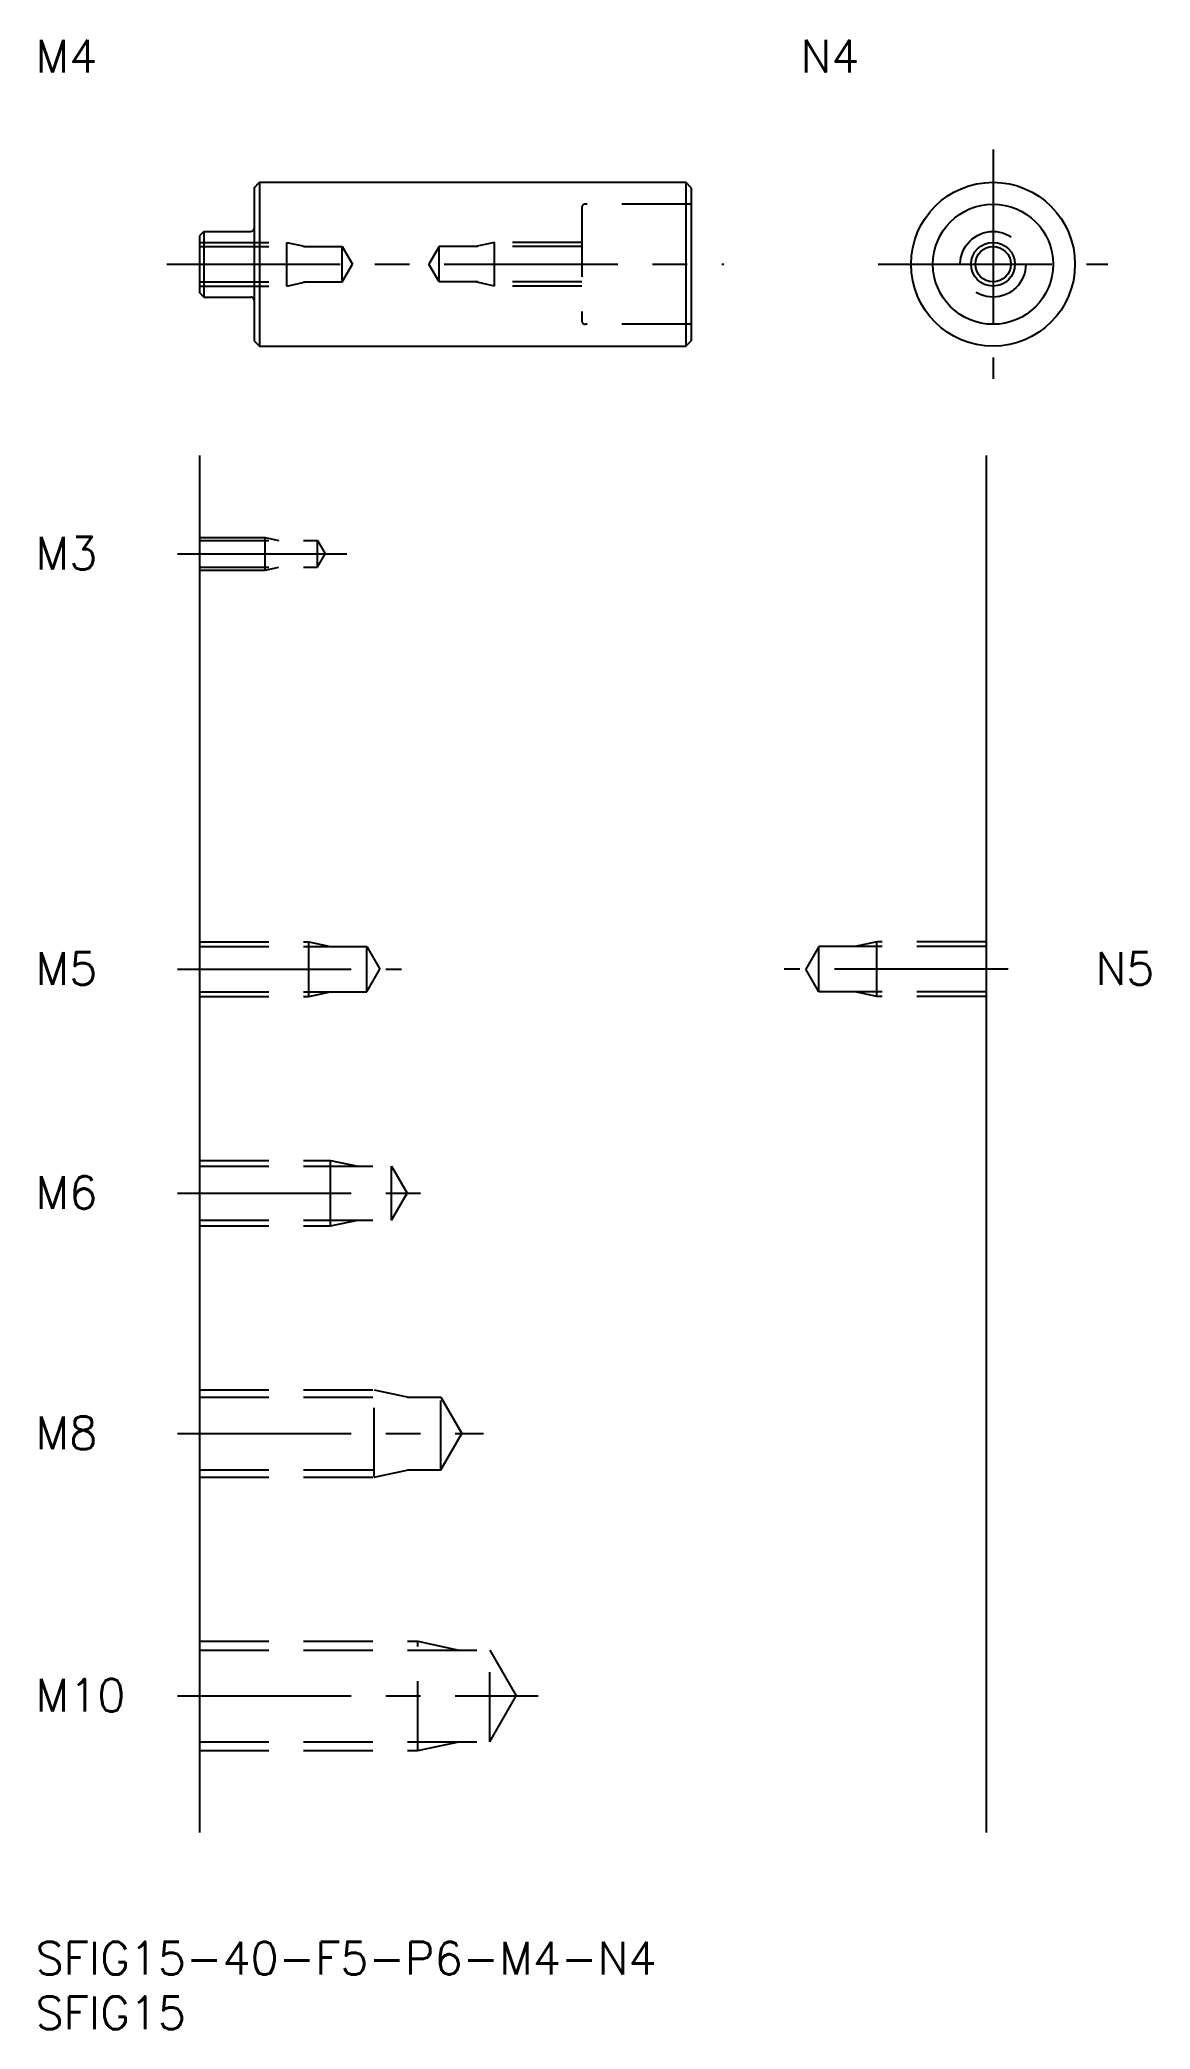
# Model space of a CAD drawing. Extents: x 0 to 102, y -8 to 174.
import ezdxf

# ---------------------------------------------------------------- set-up
doc = ezdxf.new("R2010")
doc.units = 0
doc.header["$LTSCALE"] = 0.5
doc.linetypes.add('CENTER', pattern=[50.8, 31.75, -6.35, 6.35, -6.35])
doc.linetypes.add('DASHED', pattern=[19.05, 12.7, -6.35])
for name, color, linetype in [('MSM_CENTER', 1, 'CENTER'), ('MSM_CONTINUOUS', 7, 'CONTINUOUS'), ('MSM_DASHED', 4, 'DASHED'), ('MSM_NARROW', 5, 'CONTINUOUS'), ('MSM_PART_NUMBER', 7, 'CONTINUOUS')]:
    doc.layers.add(name, color=color, linetype=linetype)
doc.styles.get("Standard").update_dxf_attribs({"font": 'txt.shx', "height": 3, "bigfont": 'bigfont.shx'})

# ---------------------------------------------------------------- blocks, each defined once
blk = doc.blocks.new('*U4')
at = {"layer": 'MSM_PART_NUMBER'}
blk.add_text('SFIG15-40-F5-P6-M4-N4', height=3, dxfattribs=at).set_placement((0, -3))
blk = doc.blocks.new('*U5')
at = {"layer": 'MSM_PART_NUMBER'}
blk.add_text('SFIG15', height=3, dxfattribs=at).set_placement((0, -8))
blk = doc.blocks.new('*U6')
at = {"layer": 'MSM_PART_NUMBER'}
blk.add_text('M10', height=3, dxfattribs=at).set_placement((0, 21.06))
blk = doc.blocks.new('*U7')
at = {"layer": 'MSM_PART_NUMBER'}
blk.add_text('M8', height=3, dxfattribs=at).set_placement((0, 45.06))
blk = doc.blocks.new('*U8')
at = {"layer": 'MSM_PART_NUMBER'}
blk.add_text('M6', height=3, dxfattribs=at).set_placement((0, 67.06))
blk = doc.blocks.new('*U9')
at = {"layer": 'MSM_PART_NUMBER'}
blk.add_text('M5', height=3, dxfattribs=at).set_placement((0, 87.56))
blk = doc.blocks.new('*U10')
at = {"layer": 'MSM_PART_NUMBER'}
blk.add_text('N5', height=3, dxfattribs=at).set_placement((97, 87.56))
blk = doc.blocks.new('*U11')
at = {"layer": 'MSM_PART_NUMBER'}
blk.add_text('M4', height=3, dxfattribs=at).set_placement((0, 171.04))
blk = doc.blocks.new('*U12')
at = {"layer": 'MSM_PART_NUMBER'}
blk.add_text('N4', height=3, dxfattribs=at).set_placement((70, 171.04))
blk = doc.blocks.new('*U13')
at = {"layer": 'MSM_PART_NUMBER'}
blk.add_text('M3', height=3, dxfattribs=at).set_placement((0, 125.56))

msp = doc.modelspace()

# ---------------------------------------------------------------- linework, layer by layer
at = {"layer": 'MSM_CENTER'}
for p, q in [((87.63, 164), (87.63, 143)), ((12, 153.5), (63, 153.5)), ((77.13, 153.5), (98.13, 153.5)), ((13, 127), (28.5, 127)), ((13, 89), (33.5, 89)), ((89, 89), (68.5, 89)), ((13, 68.5), (36, 68.5)), ((13, 46.5), (41, 46.5)), ((13, 22.5), (46, 22.5))]:
    msp.add_line(p, q, dxfattribs=at)
at = {"layer": 'MSM_CONTINUOUS'}
for p, q in [((20, 160.5), (20.5, 161)), ((20, 160.5), (20, 146.5)), ((20.5, 161), (59.5, 161)), ((20.5, 161), (20.5, 146)), ((59.5, 161), (59.5, 146)), ((60, 160.5), (59.5, 161)), ((60, 160.5), (60, 146.5)), ((15.4, 156.5), (15, 156.1)), ((15, 156.1), (15, 150.9)), ((15.4, 156.5), (15.4, 150.5)), ((15.4, 156.5), (19.7, 156.5)), ((15.4, 150.5), (15, 150.9)), ((15.4, 150.5), (19.7, 150.5)), ((20, 146.5), (20.5, 146)), ((20.5, 146), (59.5, 146)), ((59.5, 146), (60, 146.5)), ((15, 136), (15, 10)), ((87, 136), (87, 10))]:
    msp.add_line(p, q, dxfattribs=at)
for radius in [7.5, 5.5, 1.62]:
    msp.add_circle((87.63, 153.5), radius, dxfattribs=at)
for centre, start, end in [((19.7, 156.8), 270, 0), ((19.7, 150.2), 0, 90)]:
    msp.add_arc(centre, 0.3, start, end, dxfattribs=at)
at = {"layer": 'MSM_DASHED'}
for p, q in [((50, 158.7), (50, 148.3)), ((60, 159), (50.3, 159)), ((15, 155.5), (23, 155.5)), ((15, 155.12), (28.06, 155.12)), ((23, 151.5), (23, 155.5)), ((23, 155.5), (24.75, 155.12)), ((28.06, 151.88), (28.06, 155.12)), ((28.06, 155.12), (29, 153.5)), ((36.94, 155.12), (36, 153.5)), ((50, 155.12), (36.94, 155.12)), ((36.94, 151.88), (36.94, 155.12)), ((42, 155.5), (40.25, 155.12)), ((50, 155.5), (42, 155.5)), ((42, 151.5), (42, 155.5)), ((28.06, 151.88), (29, 153.5)), ((36.94, 151.88), (36, 153.5)), ((15, 151.88), (28.06, 151.88)), ((15, 151.5), (23, 151.5)), ((23, 151.5), (24.75, 151.88)), ((50, 151.88), (36.94, 151.88)), ((42, 151.5), (40.25, 151.88)), ((50, 151.5), (42, 151.5)), ((60, 148), (50.3, 148)), ((15, 128.5), (21, 128.5)), ((15, 128.23), (25.79, 128.23)), ((21, 128.5), (22.25, 128.23)), ((21, 125.5), (21, 128.5)), ((25.79, 125.77), (25.79, 128.23)), ((25.79, 128.23), (26.5, 127)), ((15, 125.77), (25.79, 125.77)), ((21, 125.5), (22.25, 125.77)), ((25.79, 125.77), (26.5, 127)), ((15, 125.5), (21, 125.5)), ((15, 91.5), (25, 91.5)), ((15, 91.07), (30.31, 91.07)), ((25, 86.5), (25, 91.5)), ((25, 91.5), (27, 91.07)), ((30.31, 86.93), (30.31, 91.07)), ((30.31, 91.07), (31.5, 89)), ((71.69, 91.07), (70.5, 89)), ((87, 91.07), (71.69, 91.07)), ((71.69, 86.93), (71.69, 91.07)), ((77, 91.5), (75, 91.07)), ((87, 91.5), (77, 91.5)), ((77, 86.5), (77, 91.5)), ((30.31, 86.93), (31.5, 89)), ((71.69, 86.93), (70.5, 89)), ((15, 86.93), (30.31, 86.93)), ((15, 86.5), (25, 86.5)), ((25, 86.5), (27, 86.93)), ((87, 86.93), (71.69, 86.93)), ((77, 86.5), (75, 86.93)), ((87, 86.5), (77, 86.5)), ((15, 71.5), (27, 71.5)), ((27, 65.5), (27, 71.5)), ((27, 71.5), (29.5, 70.96)), ((15, 70.96), (32.58, 70.96)), ((32.58, 66.04), (32.58, 70.96)), ((32.58, 70.96), (34, 68.5)), ((32.58, 66.04), (34, 68.5)), ((15, 66.04), (32.58, 66.04)), ((27, 65.5), (29.5, 66.04)), ((15, 65.5), (27, 65.5)), ((15, 50.5), (31, 50.5)), ((15, 49.82), (37.08, 49.82)), ((31, 42.5), (31, 50.5)), ((31, 50.5), (34.12, 49.82)), ((37.08, 43.18), (37.08, 49.82)), ((37.08, 49.82), (39, 46.5)), ((37.08, 43.18), (39, 46.5)), ((15, 43.18), (37.08, 43.18)), ((15, 42.5), (31, 42.5)), ((31, 42.5), (34.12, 43.18)), ((15, 27.5), (35, 27.5)), ((35, 17.5), (35, 27.5)), ((35, 27.5), (38.75, 26.69)), ((15, 26.69), (41.58, 26.69)), ((41.58, 18.31), (41.58, 26.69)), ((41.58, 26.69), (44, 22.5)), ((41.58, 18.31), (44, 22.5)), ((15, 18.31), (41.58, 18.31)), ((35, 17.5), (38.75, 18.31)), ((15, 17.5), (35, 17.5))]:
    msp.add_line(p, q, dxfattribs=at)
msp.add_circle((87.63, 153.5), 3, dxfattribs=at)
for centre, start, end in [((50.3, 158.7), 90, 180), ((50.3, 148.3), 180, 270)]:
    msp.add_arc(centre, 0.3, start, end, dxfattribs=at)
at = {"layer": 'MSM_NARROW'}
msp.add_circle((87.63, 153.5), 2, dxfattribs=at)

# ---------------------------------------------------------------- block references
at = {"layer": 'MSM_CONTINUOUS'}
for name in ['*U11', '*U12', '*U13', '*U9', '*U10', '*U8', '*U7', '*U6', '*U4', '*U5']:
    msp.add_blockref(name, (0, 0), dxfattribs=at)

doc.saveas('drawing.dxf')
